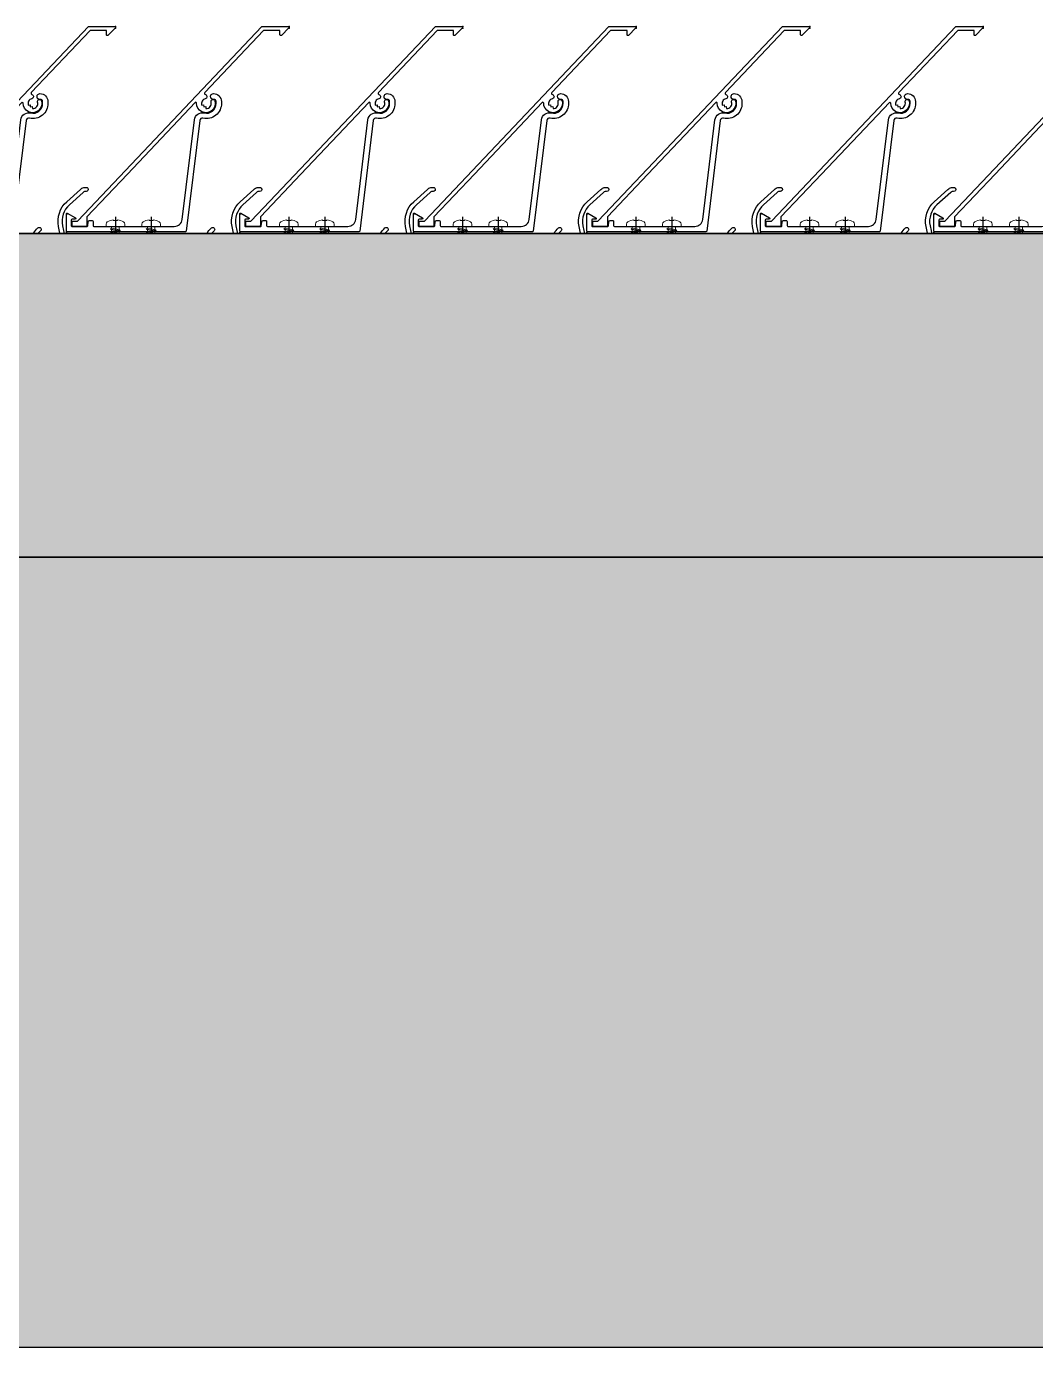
# Model space of a CAD drawing. Header units: millimetres. Extents: x 3774 to 718460, y -768339 to 192544.
# Drawn here: x 356105.9 to 356483.9, y -719149.4 to -718654.6 of the extents above; entities that cross this region are included whole.
import ezdxf

# ---------------------------------------------------------------- set-up
doc = ezdxf.new("R2010")
doc.units = ezdxf.units.MM
doc.linetypes.add('CENTER', pattern=[50.800000000000004, 31.75, -6.35, 6.35, -6.35])
doc.linetypes.add('XKITLINE00', pattern=[0])
for name, color, linetype in [('010 - ASPG_ACCESSORIES_MAIN_COLOR_1', 1, 'Continuous'), ('010 - ASPG_EXTR_DEF_SUB', 250, 'Continuous'), ('010 - ASPG_EXTR_MAIN_COLOR_2', 2, 'Continuous'), ('010 - ASPG_FLASHING_MAIN_COLOR_2', 2, 'Continuous'), ('010 - ASPG_FLASHING_MAIN_COLOR_4', 4, 'Continuous'), ('010 - ASPG_FLASHING_WIPEOUT_', 250, 'Continuous'), ('010 - ASPG_FRAMING_MAIN_COLOR_2', 2, 'Continuous'), ('010 - ASPG_FRAMING_SUB_COLOR_2', 2, 'Continuous'), ('010 - ASPG_FRAMING_WIPEOUT_', 250, 'Continuous'), ('BOLT & SCREW', 233, 'Continuous'), ('Center Line', 1, 'CENTER')]:
    doc.layers.add(name, color=color, linetype=linetype)
for name, color, linetype, lineweight in [('12-GRID', 1, 'CENTER', 13), ('Part', 2, 'Continuous', 0), ('SCREW', 8, 'Continuous', 5)]:
    doc.layers.add(name, color=color, linetype=linetype, lineweight=lineweight)

# ---------------------------------------------------------------- blocks, each defined once
blk = doc.blocks.new('*A3533235')
at = {"layer": 'Part', "linetype": 'XKITLINE00', "lineweight": 0}
blk.add_line((1818.400002, -42.416003), (1850.080007, -42.416003), dxfattribs=at)
blk = doc.blocks.new('*A3553237')
at = {"layer": 'Part', "linetype": 'XKITLINE00', "lineweight": 0}
for p, q in [((1849.920007, -40.01599), (1818.560007, -40.016001)), ((1818.560007, -40.080001), (1849.920007, -40.07999)), ((1818.560007, -40.952001), (1849.920007, -40.95199)), ((1822.799922, -41.01600000000001), (1845.680007, -41.015992))]:
    blk.add_line(p, q, dxfattribs=at)
blk = doc.blocks.new('W-1-PP19-SE-ENT3_20260407-084553_PP19_ENT3_LOPL')
at = {"lineweight": 0, "xscale": 125, "yscale": 125, "zscale": 125}
for name in ['*A3533235', '*A3553237']:
    blk.add_blockref(name, (-226234.9999999997, 11475.00000000093), dxfattribs=at)
blk = doc.blocks.new('PZG35-9D5')
at = {"layer": 'Center Line'}
blk.add_line((1.4210854715202e-14, 3.733653355866409), (1.4210854715202e-14, -10.53404386090006), dxfattribs=at)
at = {"layer": 'SCREW', "color": 8}
for p, q in [((-1.399999999999963, 2.842170943040401e-14), (-1.399999999999963, -1.090192378864657)), ((1.399999999999991, 0), (1.399999999999991, -0.5901923788647139)), ((-1.850000000000009, -1.399999999999977), (1.850000000000037, -0.8999999999999773)), ((-1.850000000000009, -1.399999999999977), (-1.399999999999963, -1.090192378864685)), ((-1.850000000000009, -1.399999999999977), (-1.399999999999963, -1.709807621135297)), ((-1.850000000000009, -2.699999999999989), (1.850000000000037, -2.199999999999989)), ((-1.850000000000009, -2.699999999999989), (-1.399999999999963, -2.390192378864697)), ((-1.850000000000009, -2.699999999999989), (-1.399999999999963, -3.009807621135309)), ((-1.850000000000009, -4), (-1.399999999999963, -3.690192378864708)), ((-1.850000000000009, -4), (-0.9911470940920566, -3.883938796498938)), ((-1.850000000000009, -4), (-1.399999999999963, -4.30980762113532)), ((-1.399999999999963, -1.090192378864685), (1.399999999999991, -0.5901923788646855)), ((-1.399999999999963, -1.709807621135297), (1.399999999999991, -1.209807621135297)), ((-1.399999999999963, -1.709807621135269), (-1.399999999999963, -2.390192378864697)), ((-1.399999999999963, -2.390192378864697), (1.399999999999991, -1.890192378864697)), ((-1.399999999999963, -3.009807621135309), (1.399999999999991, -2.509807621135309)), ((-1.399999999999963, -3.009807621135309), (-1.399999999999963, -3.690192378864708)), ((-1.399999999999963, -3.690192378864708), (-0.8446989986695002, -3.591031485769975)), ((-1.399999999999963, -4.30980762113532), (-1.184865735341859, -4.271390788160659)), ((-1.399999999999963, -4.309807621135349), (-1.399999999999963, -8.099999999999966)), ((0.5619885887190463, -3.339837273736322), (1.399999999999991, -3.190192378864708)), ((0.7141825614195483, -3.653488843051434), (1.850000000000037, -3.5)), ((0.7141825614195483, -3.932275020881832), (1.399999999999991, -3.80980762113532)), ((0.7141825614195483, -4.612659778611231), (1.399999999999991, -4.49019237886472)), ((0.7141825614195483, -4.953488843051389), (1.850000000000037, -4.800000000000011)), ((1.850000000000037, -0.8999999999999773), (1.399999999999991, -0.5901923788646855)), ((1.850000000000037, -0.8999999999999773), (1.399999999999991, -1.209807621135297)), ((1.399999999999991, -1.209807621135269), (1.399999999999991, -1.890192378864725)), ((1.850000000000037, -2.199999999999989), (1.399999999999991, -1.890192378864697)), ((1.850000000000037, -2.199999999999989), (1.399999999999991, -2.509807621135309)), ((1.399999999999991, -2.50980762113528), (1.399999999999991, -3.190192378864708)), ((1.850000000000037, -3.5), (1.399999999999991, -3.190192378864708)), ((1.850000000000037, -3.5), (1.399999999999991, -3.80980762113532)), ((1.399999999999991, -3.809807621135349), (1.399999999999991, -4.490192378864691)), ((1.850000000000037, -4.800000000000011), (1.399999999999991, -4.49019237886472)), ((1.850000000000037, -4.800000000000011), (1.399999999999991, -5.109807621135332)), ((1.4210854715202e-14, -9.5), (-1.399999999999963, -8.099999999999966)), ((1.4210854715202e-14, -9.5), (1.399999999999991, -8.099999999999966)), ((0.7141825614195483, -5.232275020881843), (1.399999999999991, -5.109807621135332)), ((1.399999999999991, -5.109807621135332), (1.399999999999991, -8.099999999999966))]:
    blk.add_line(p, q, dxfattribs=at)
blk.add_lwpolyline([(1.4210854715202e-14, -9.5), (0.7141825614195483, -5.232275020881843), (0.7141825614195483, -3.600899293750615, 0.4176573264866609), (0.4106596181599826, -3.300919979679151, 0.1081021898226624), (-0.8446989986694433, -3.591031485769975), (-1.399999999999991, -4.701675652739141)], format="xyb", dxfattribs=at)
blk = doc.blocks.new('*U8309')
at = {"layer": 'SCREW', "color": 6}
blk.add_lwpolyline([(3.026373332565058, 1.780836269555209, 0.09905967801670053), (0.7999999999999687, 2.546427498927414), (0.7999999999999687, 2.274284095813357), (-0.800000000000054, 2.274284095813357), (-0.800000000000054, 2.546427498927414, 0.09905967801670058), (-3.026373332565143, 1.780836269555209, 0.2665876613401604), (-3.500000000000043, 0.9556546004010897), (-3.500000000000043, 0.1999999999999886, 0.4142135623730938), (-3.300000000000054, 0), (3.299999999999997, 0, 0.4142135623731049), (3.499999999999986, 0.1999999999999886), (3.499999999999957, 0.9556546004010897, 0.2665876613401604)], format="xyb", close=True, dxfattribs=at)
at = {"layer": 'SCREW'}
blk.add_blockref('PZG35-9D5', (-1.4210854715202e-14, 0), dxfattribs=at)
blk = doc.blocks.new('*U8311')
blk.add_point((0, 0))
at = {"layer": '010 - ASPG_ACCESSORIES_MAIN_COLOR_1'}
blk.add_lwpolyline([(-39.69999999902211, -0.5999999995172398, 0.4142135623731156), (-39.99999999883585, -0.8999999995638059), (-39.99999999883585, -7.366962144914214, 0.5773502691897371), (-39.65044321701862, -7.568778847059366), (-36.64260295056738, -5.832201459393036, 0.7673269879794871), (-36.78520590183325, -5.299999999645297), (-37.89999999874271, -5.299999999645297, -0.4142135623735732), (-38.19999999902211, -4.999999999656938), (-38.19999999902211, -2.799999999587089, -0.4142135623730951), (-37.99999999883585, -2.59999999951724), (-32.18326623388566, -2.59999999951724, -0.3888787318530097), (-31.98402729420923, -2.782568851142787), (-31.8474567013327, -4.343577870872468, 0.3888787318530089), (-31.34935935237445, -4.799999999528882), (-30.29999999911524, -4.799999999528882, 0.4142135623732408), (-29.99999999883585, -4.499999999540523), (-29.99999999883585, -2.899999999505599, -0.4142135623731785), (-29.69999999902211, -2.59999999951724), (0.4107479506637901, -2.59999999951724, -0.3789692262628873), (3.38851808081381, -5.235465979035143), (7.952927200356498, -42.5207682372482, 0.4465929586642906), (11.6177961837966, -45.07649022702281, -0.4898018444424612), (16.07846395508386, -48.68238816667036), (16.06490363762714, -49.36225294566866, -0.1824796859550777), (15.80227640201338, -50.01801436272836, -0.2679491924113072), (15.32539491611533, -50.16829426406803, 1.122114645179816), (15.09990952932276, -52.3421093734276, 0.4050039718497206), (18.0645059288945, -49.40213623346681), (18.07806624681689, -48.72227145435209, 0.4898054953707174), (11.15966573380865, -43.12966807454978, -0.4465970485362636), (9.938031048281118, -42.27776159492242), (4.866356541635469, -0.8481197821154633, 0.3641755342157969), (4.570876519894227, -0.5999999995172398)], format="xyb", close=True, dxfattribs=at)
at = {"layer": '010 - ASPG_EXTR_DEF_SUB'}
for p in [(-39.99999999883585, -0.4999999995172402), (43.44495566345738, -76.89999999944341), (43.44495566345738, -77.49999999954052)]:
    blk.add_point(p, dxfattribs=at)
at = {"layer": '010 - ASPG_EXTR_MAIN_COLOR_2'}
blk.add_lwpolyline([(11.37409105408005, -48.15170148877115), (11.47245816211216, -47.43577758665815), (12.17779493960552, -47.55667202338264), (12.29266474000178, -46.78670596401826, -0.5355375090189683), (14.1918134491425, -49.16870282323253, 0.9915718169393263), (15.66379558271728, -49.57599316951273, 1.157025413028558), (8.792231505503878, -48.77291728999153, -0.6885576205791355), (8.274611146422103, -48.98797988444021), (-17.14292736421339, -22.16859813180672), (-32.34153279638849, -6.131750148785431), (-32.34153279638849, -2.899999981694054, 0.4143115081626392), (-32.64163311407901, -2.59999999951724), (-37.54163311352022, -2.59999999951724, 0.4141156188887998), (-37.84153278893791, -2.899999981635847), (-37.84153278893791, -4.299999988411218, 0.4142135623731781), (-37.54153279098682, -4.599999986478724), (-35.98884801496752, -4.599999986478724, -0.205894629290155), (-35.77110154624097, -4.693635078269653), (33.22969053988345, -77.49999999954052), (43.14495566324331, -77.49999999954052, 0.6681786376628355), (43.35708769806661, -76.98786796536915), (40.5215537941549, -74.1523340573247, 0.6681786381757795), (40.00942175951786, -74.36446609156592), (40.00942175951786, -75.99999999802712), (33.87471885257401, -75.99999999802712), (11.86384030175395, -52.7751643466243, -0.5583539238224016), (12.08261241135187, -51.95244935475676, 0.7662751832817146), (12.03674733010121, -50.39291741001107, -0.4385828234445206), (10.70630855322815, -48.05207626283555)], format="xyb", close=True, dxfattribs=at)
at = {"layer": 'SCREW', "rotation": 180}
for p in [(-21.64901723782532, -2.499999999924694), (-8.237076249206439, -2.499999999924694)]:
    blk.add_blockref('*U8309', p, dxfattribs=at)
blk = doc.blocks.new('*U5851')
blk.add_wipeout([(1390.0000000029759, 4.00000000147179), (60.00000000297587, 4.000000000000455), (60.00000000297587, 69.30000000000041), (1390.0000000029759, 69.30000000147197)]).dxf.layer = '010 - ASPG_FRAMING_WIPEOUT_'
at = {"layer": '010 - ASPG_FRAMING_MAIN_COLOR_2'}
blk.add_lwpolyline([(1360.00000000414, 69.30000000147163), (90.00000000181171, 69.3), (90.00000000181171, 6), (1360.00000000414, 6.000000001471605)], close=True, dxfattribs=at)
at = {"layer": '010 - ASPG_FRAMING_SUB_COLOR_2'}
for points in [[(1390.000000002976, 4.000000001471605), (60.00000000297587, 4), (60.00000000297587, 69.3), (1390.000000002976, 69.30000000147163)], [(60.00000000297587, 2.000000000715772), (60.00000000297587, 4), (1390.000000002976, 4.000000001471605), (1390.000000002976, 2.000000002187377)]]:
    blk.add_lwpolyline(points, close=True, dxfattribs=at)
at = {"color": 1, "rotation": 180}
for p in [(286.7703094601166, 69.3), (351.7703094601166, 69.3), (416.7703094601166, 69.3), (481.7703094601166, 69.3), (546.7703094601166, 69.3), (611.7703094601166, 69.3), (676.7703094601166, 69.3)]:
    blk.add_blockref('*U8311', p, dxfattribs=at)
blk = doc.blocks.new('W-1-PP19-SE-ENT3_20260407-085125_PP19_ENT3_ASPG_PL')
at = {"xscale": -1}
blk.add_blockref('*U5851', (2526, 6521), dxfattribs=at)
blk = doc.blocks.new('*U8308')
at = {"layer": '12-GRID', "color": 8, "linetype": 'CENTER'}
for p, q in [((5.684341886080801e-14, -6.200000000000029), (5.684341886080801e-14, 2.200000000000029)), ((-4.199999999999973, -2), (4.200000000000085, -2))]:
    blk.add_line(p, q, dxfattribs=at)
at = {"layer": 'BOLT & SCREW'}
for p, q in [((-0.553537628269381, -1.771128018217196), (-1.767499999999847, -1.558125000000442)), ((-0.553537628269381, -2.228871981782805), (-1.767500000000483, -2.441875000000354)), ((-0.4577439635652332, -1.771128018217196), (-0.8837500000000146, -1.558125000000442)), ((-0.4577439635652332, -2.228871981782805), (-0.8837500000000146, -2.441875000000354)), ((-0.2288719817826677, -1.446462371730204), (-0.4418749999998197, -0.2325000000002947)), ((-0.2288719817826677, -1.542256036434869), (-0.4418749999998197, -1.116250000000048)), ((-0.2288719817826677, -2.457743963565131), (-0.4418749999998197, -2.883750000000271)), ((-0.2288719817821107, -2.553537628269438), (-0.4418749999998197, -3.767500000000023)), ((0.2288719817822642, -1.446462371730562), (0.4418749999996946, -0.2324999999999764)), ((0.2288719817822642, -1.542256036434869), (0.4418749999996946, -1.116250000000048)), ((0.4418749999996946, -2.883750000000271), (0.2288719817829008, -2.457743963565131)), ((0.2288719817829008, -2.553537628269438), (0.4418749999999732, -3.767500000000023)), ((0.4577439635647103, -1.771128018217196), (0.8837499999994917, -1.558125000000442)), ((0.4577439635647103, -2.228871981782805), (0.8837500000001283, -2.441874999999877)), ((0.5535376282692559, -1.771128018217196), (1.767500000000001, -1.558125000000124)), ((0.5535376282692559, -2.228871981782805), (1.767500000000001, -2.441874999999877))]:
    blk.add_line(p, q, dxfattribs=at)
for points in [[(-1.767500000000006, -1.558125000000442), (-0.8837500000001342, -1.558125000000442, 0.4142135623730394), (-0.4418749999998197, -1.116250000000048), (-0.4418749999998197, -0.2325000000002947), (0.4418749999996946, -0.2324999999999764), (0.4418749999996946, -1.116250000000048, 0.4142135623731505), (0.8837500000000089, -1.558125000000442), (1.76750000000012, -1.558125000000124), (1.76750000000012, -2.441874999999877), (0.8837500000000089, -2.441874999999877, 0.414213562373095), (0.4418749999996946, -2.883750000000271), (0.4418749999999732, -3.767500000000023), (-0.4418749999998197, -3.767500000000023), (-0.4418749999998197, -2.883750000000271, 0.4142135623730397), (-0.8837500000001342, -2.441875000000354), (-1.767500000000483, -2.441875000000354)], [(0.2288719817829008, -2.457743963565131, -0.414213562373095), (0.4577439635645909, -2.228871981782805), (0.5535376282692559, -2.228871981782805), (0.5535376282692559, -1.771128018217196), (0.4577439635645909, -1.771128018217196, -0.4142135623730951), (0.228871981782105, -1.542256036434869), (0.228871981782105, -1.446462371730562), (-0.2288719817826677, -1.446462371730204), (-0.2288719817826677, -1.542256036434869, -0.4142135623730951), (-0.4577439635649944, -1.771128018217196), (-0.553537628269381, -1.771128018217196), (-0.553537628269381, -2.228871981782805), (-0.4577439635649944, -2.228871981782805, -0.4142135623730951), (-0.2288719817826677, -2.457743963565131), (-0.2288719817822698, -2.553537628269438), (0.2288719817829008, -2.553537628269438)]]:
    blk.add_lwpolyline(points, format="xyb", close=True, dxfattribs=at)
blk.add_circle((5.684341886080801e-14, -2), 3.5, dxfattribs=at)
blk = doc.blocks.new('*U7004')
at = {"layer": '010 - ASPG_EXTR_DEF_SUB', "color": 152, "true_color": 0x2776bb}
for p in [(650, -1.251976300409297e-10), (715, -1.377173930450226e-10), (780, -1.502371560491156e-10), (845, -1.627569190532085e-10), (910, -1.752766820573015e-10), (975, -1.877964450613945e-10)]:
    blk.add_point(p, dxfattribs=at)
at = {"layer": '010 - ASPG_EXTR_MAIN_COLOR_2', "color": 2}
for points in [[(633.9636769010685, 67.20642238192168, -0.09885145914925667), (634.8173400671221, 66.03380806529104, -0.2058282691334744), (634.7936664214358, 61.20460651110999, -0.1151163694662807), (631.3683241284452, 57.18072180566752, 0.822373071447778)], [(632.4550462905318, 56.10392398626219, 0.109184526549196), (636.1486009340733, 60.55948756880035, 0.2083234795678962), (636.1894268463366, 66.64026457496594, 0.1005277992320483), (634.9723091390915, 68.31671042170284, 0.1451157280627245), (631.2923091310076, 70.06714037136781)], [(1016.352110221051, 67.62217621306037, -0.04582868044492008), (997.7838222887367, 45.76076047348171, -0.5604921351226578), (997.2875053561293, 45.88571992113567, 0.3178599151680848), (994.2119114198722, 48.23749049507161, 0.9532878111822051), (994.0820726789534, 46.7159340954836, -2.423003988231831), (992.2580695222132, 44.8917371752773, 0.9523147976297285), (990.7363446820527, 44.76348824826847, 0.3008214087947553), (992.8898747372441, 41.75529025423886, -0.5604921351218277), (992.9835184067488, 41.2521240548681, -0.01942473842078824), (983.6239250916988, 33.4605261703705, -0.5525007933269362), (983.1474985848181, 33.63667257967019, 0.3444609008774969), (979.9894988052547, 36.2976786597733, 0.9520149233436535), (979.8615776561201, 34.77593409548128, -2.42318646531747), (978.0375749985687, 32.95193143758071, 0.9520149233867892), (976.5158304339275, 32.82401028873711, 0.2853998218446234), (978.4930240777321, 29.88851448257766, -0.5533776808031501), (978.5629085102119, 29.38496566236564, 0.03067395406819984), (963.4630128806457, 15.0572996453716, 0.4171002255848137), (964.114368729759, 5.272964204997621, 0.9355530918984264), (965.0966641549021, 6.406584819532796, -0.4344100119147308), (964.803354519885, 14.29476617467436, -0.01499848524836865), (971.9205648060888, 21.45455419171914, -0.7383485292466446), (974.917139344383, 19.76412730295989, 0.004917316774645771), (971.8066999851726, 4.8038641062317, 0.2636109069979271), (974.8802099335007, -4.460317215196923), (979.9957336951047, -9.084236265056902, 0.1258843890439943), (981.2677612504922, -9.753782964382921, 0.04427494949630078), (982.0895440597087, -9.866966023181234, 1.107654826573523), (982.1254592109472, -8.331805701729976, -0.2155958426847688), (981.0232266592793, -7.99102541706678), (975.8860520706512, -3.347536196421501, -0.2636109069978752), (973.2782254475169, 4.512981288412917, -0.004854851929905817), (976.34138361644, 19.2550769998211, 0.2339601468136614), (975.8154424866661, 21.95487343803826, -0.2408104543272742), (975.7103134100325, 24.90310810668008, -0.1041570884704408), (975.7846048693173, 25.00194829800013), (977.99301963998, 26.93374890844417, -0.2290212912668875), (980.7006792640314, 26.88725557008139, -0.3817208427142056), (985.2736195935868, 9.069098417401179, 0.9773819303748196), (986.6203112956136, 8.407760736228298, 0.3611050424324235), (982.4081621826626, 27.50327562539452, -0.4961260631527202), (982.4429225292988, 30.68812541726358, 0.003188108562510474), (984.0558096300811, 31.90200527401022, -0.00282652430436861), (985.561955856625, 33.06505110445279, 0.07704788012868193), (1018.74152756203, 68.43644483811069, -0.2476739044870795)], [(1021.292309131008, 70.0671403712927), (1005.758774927817, 70.0671403712927, 0.4336592857269459), (1005.459426756948, 69.74737493494605), (1005.841377865057, 63.96271307485723, 0.0820690263538202), (1005.86365129333, 63.86745857015332, 0.7206537881255028), (1007.329086504877, 63.97254170022053, 0.07922428198988747), (1007.337783531286, 64.06661670508176), (1007.068773226347, 68.14078645616384, -0.4336592857264138), (1007.467904121149, 68.56714037123449), (1015.861192987766, 68.5671403712927, -0.6073848710044985)]]:
    blk.add_lwpolyline(points, format="xyb", dxfattribs=at)
for points in [[(680.7587749278173, 70.0671403713553, 0.4336592857269459), (680.4594267569482, 69.74737493500865), (680.8413778650574, 63.96271307491983, 0.0820690263538202), (680.8636512933299, 63.86745857021592, 0.7206537881255028), (682.3290865048766, 63.97254170028313, 0.07922428198988747), (682.3377835312858, 64.06661670514436), (682.0687732263468, 68.14078645622644, -0.4336592857264138), (682.4679041211493, 68.56714037129709), (690.8611929877661, 68.5671403713553, -0.6073848710044985), (691.3521102210507, 67.62217621312297, -0.04582868044492008), (672.7838222887367, 45.76076047354431, -0.5604921351226578), (672.2875053561293, 45.88571992119827, 0.3178599151680848), (669.2119114198722, 48.23749049513421, 0.9532878111822051), (669.0820726789534, 46.7159340955462, -2.423003988231831), (667.2580695222132, 44.8917371753399, 0.9523147976297285), (665.7363446820527, 44.76348824833107, 0.3008214087947553), (667.8898747372441, 41.75529025430146, -0.5604921351218277), (667.9835184067488, 41.2521240549307, -0.01942473842078824), (658.6239250916988, 33.4605261704331, -0.5525007933269362), (658.1474985848181, 33.63667257973279, 0.3444609008774969), (654.9894988052547, 36.2976786598359, 0.9520149233436535), (654.8615776561201, 34.77593409554387, -2.42318646531747), (653.0375749985687, 32.95193143764331, 0.9520149233867892), (651.5158304339275, 32.82401028879971, 0.2853998218446234), (653.4930240777321, 29.88851448264026, -0.5533776808031501), (653.5629085102119, 29.38496566242824, 0.03067395406819984), (638.4630128806457, 15.0572996454342, 0.4171002255848137), (639.114368729759, 5.272964205060219, 0.9355530918984264), (640.0966641549021, 6.406584819595395, -0.4344100119147308), (639.803354519885, 14.29476617473696, -0.01499848524836865), (646.9205648060888, 21.45455419178174, -0.7383485292466446), (649.917139344383, 19.76412730302249, 0.004917316774645771), (646.8066999851726, 4.803864106294299, 0.2636109069979271), (649.8802099335007, -4.460317215134324), (654.9957336951047, -9.084236264994303, 0.1258843890439943), (656.2677612504922, -9.753782964320322, 0.04427494949630078), (657.0895440597087, -9.866966023118636, 1.107654826573523), (657.1254592109472, -8.331805701667378, -0.2155958426847688), (656.0232266592793, -7.991025417004181), (650.8860520706512, -3.347536196358902, -0.2636109069978752), (648.2782254475169, 4.512981288475515, -0.004854851929905817), (651.34138361644, 19.2550769998837, 0.2339601468136614), (650.8154424866661, 21.95487343810086, -0.2408104543272742), (650.7103134100325, 24.90310810674268, -0.1041570884704408), (650.7846048693173, 25.00194829806273), (652.99301963998, 26.93374890850677, -0.2290212912668875), (655.7006792640314, 26.88725557014399, -0.3817208427142056), (660.2736195935868, 9.069098417463778, 0.9773819303748196), (661.6203112956136, 8.407760736290896, 0.3611050424324235), (657.4081621826626, 27.50327562545712, -0.4961260631527202), (657.4429225292988, 30.68812541732618, 0.003188108562510474), (659.0558096300811, 31.90200527407282, -0.00282652430436861), (660.561955856625, 33.06505110451539, 0.07704788012868193), (693.7415275620297, 68.43644483817329, -0.2476739044870795), (693.9891886156984, 68.56714037129709), (695.9840893819928, 68.56714037129709, -0.04413111325910057), (696.4728248161264, 68.50458020221262, -0.1258462906385483), (698.9636769010685, 67.20642238190916, -0.09885145914925667), (699.8173400671221, 66.03380806527852, -0.2058282691334744), (699.7936664214358, 61.20460651109747, -0.1151163694662807), (696.3683241284452, 57.180721805655, 0.822373071447778), (697.4550462905318, 56.10392398624967, 0.109184526549196), (701.1486009340733, 60.55948756878783, 0.2083234795678962), (701.1894268463366, 66.64026457495342, 0.1005277992320483), (699.9723091390915, 68.31671042169032, 0.1451157280627245), (696.2923091310076, 70.0671403713553)], [(745.7587749278173, 70.06714037134277, 0.4336592857269459), (745.4594267569482, 69.74737493499613), (745.8413778650574, 63.96271307490731, 0.0820690263538202), (745.8636512933299, 63.8674585702034, 0.7206537881255028), (747.3290865048766, 63.97254170027061, 0.07922428198988747), (747.3377835312858, 64.06661670513184), (747.0687732263468, 68.14078645621392, -0.4336592857264138), (747.4679041211493, 68.56714037128457), (755.8611929877661, 68.56714037134277, -0.6073848710044985), (756.3521102210507, 67.62217621311045, -0.04582868044492008), (737.7838222887367, 45.76076047353179, -0.5604921351226578), (737.2875053561293, 45.88571992118575, 0.3178599151680848), (734.2119114198722, 48.23749049512169, 0.9532878111822051), (734.0820726789534, 46.71593409553368, -2.423003988231831), (732.2580695222132, 44.89173717532738, 0.9523147976297285), (730.7363446820527, 44.76348824831855, 0.3008214087947553), (732.8898747372441, 41.75529025428894, -0.5604921351218277), (732.9835184067488, 41.25212405491818, -0.01942473842078824), (723.6239250916988, 33.46052617042058, -0.5525007933269362), (723.1474985848181, 33.63667257972027, 0.3444609008774969), (719.9894988052547, 36.29767865982338, 0.9520149233436535), (719.8615776561201, 34.77593409553135, -2.42318646531747), (718.0375749985687, 32.95193143763079, 0.9520149233867892), (716.5158304339275, 32.82401028878719, 0.2853998218446234), (718.4930240777321, 29.88851448262774, -0.5533776808031501), (718.5629085102119, 29.38496566241572, 0.03067395406819984), (703.4630128806457, 15.05729964542168, 0.4171002255848137), (704.114368729759, 5.2729642050477, 0.9355530918984264), (705.0966641549021, 6.406584819582875, -0.4344100119147308), (704.803354519885, 14.29476617472444, -0.01499848524836865), (711.9205648060888, 21.45455419176922, -0.7383485292466446), (714.917139344383, 19.76412730300997, 0.004917316774645771), (711.8066999851726, 4.803864106281779, 0.2636109069979271), (714.8802099335007, -4.460317215146844), (719.9957336951047, -9.084236265006822, 0.1258843890439943), (721.2677612504922, -9.753782964332842, 0.04427494949630078), (722.0895440597087, -9.866966023131155, 1.107654826573523), (722.1254592109472, -8.331805701679897, -0.2155958426847688), (721.0232266592793, -7.991025417016701), (715.8860520706512, -3.347536196371422, -0.2636109069978752), (713.2782254475169, 4.512981288462996, -0.004854851929905817), (716.34138361644, 19.25507699987118, 0.2339601468136614), (715.8154424866661, 21.95487343808834, -0.2408104543272742), (715.7103134100325, 24.90310810673016, -0.1041570884704408), (715.7846048693173, 25.00194829805021), (717.99301963998, 26.93374890849425, -0.2290212912668875), (720.7006792640314, 26.88725557013147, -0.3817208427142056), (725.2736195935868, 9.069098417451258, 0.9773819303748196), (726.6203112956136, 8.407760736278377, 0.3611050424324235), (722.4081621826626, 27.5032756254446, -0.4961260631527202), (722.4429225292988, 30.68812541731366, 0.003188108562510474), (724.0558096300811, 31.9020052740603, -0.00282652430436861), (725.561955856625, 33.06505110450287, 0.07704788012868193), (758.7415275620297, 68.43644483816077, -0.2476739044870795), (758.9891886156984, 68.56714037128457), (760.9840893819928, 68.56714037128457, -0.04413111325910057), (761.4728248161264, 68.5045802022001, -0.1258462906385483), (763.9636769010685, 67.20642238189664, -0.09885145914925667), (764.8173400671221, 66.033808065266, -0.2058282691334744), (764.7936664214358, 61.20460651108495, -0.1151163694662807), (761.3683241284452, 57.18072180564248, 0.822373071447778), (762.4550462905318, 56.10392398623715, 0.109184526549196), (766.1486009340733, 60.55948756877531, 0.2083234795678962), (766.1894268463366, 66.6402645749409, 0.1005277992320483), (764.9723091390915, 68.3167104216778, 0.1451157280627245), (761.2923091310076, 70.06714037134277)], [(810.7587749278173, 70.06714037133025, 0.4336592857269459), (810.4594267569482, 69.74737493498361), (810.8413778650574, 63.96271307489479, 0.0820690263538202), (810.8636512933299, 63.86745857019088, 0.7206537881255028), (812.3290865048766, 63.97254170025809, 0.07922428198988747), (812.3377835312858, 64.06661670511932), (812.0687732263468, 68.1407864562014, -0.4336592857264138), (812.4679041211493, 68.56714037127205), (820.8611929877661, 68.56714037133025, -0.6073848710044985), (821.3521102210507, 67.62217621309793, -0.04582868044492008), (802.7838222887367, 45.76076047351927, -0.5604921351226578), (802.2875053561293, 45.88571992117323, 0.3178599151680848), (799.2119114198722, 48.23749049510917, 0.9532878111822051), (799.0820726789534, 46.71593409552116, -2.423003988231831), (797.2580695222132, 44.89173717531486, 0.9523147976297285), (795.7363446820527, 44.76348824830603, 0.3008214087947553), (797.8898747372441, 41.75529025427642, -0.5604921351218277), (797.9835184067488, 41.25212405490566, -0.01942473842078824), (788.6239250916988, 33.46052617040806, -0.5525007933269362), (788.1474985848181, 33.63667257970775, 0.3444609008774969), (784.9894988052547, 36.29767865981086, 0.9520149233436535), (784.8615776561201, 34.77593409551883, -2.42318646531747), (783.0375749985687, 32.95193143761827, 0.9520149233867892), (781.5158304339275, 32.82401028877467, 0.2853998218446234), (783.4930240777321, 29.88851448261522, -0.5533776808031501), (783.5629085102119, 29.3849656624032, 0.03067395406819984), (768.4630128806457, 15.05729964540916, 0.4171002255848137), (769.114368729759, 5.27296420503518, 0.9355530918984264), (770.0966641549021, 6.406584819570355, -0.4344100119147308), (769.803354519885, 14.29476617471192, -0.01499848524836865), (776.9205648060888, 21.4545541917567, -0.7383485292466446), (779.917139344383, 19.76412730299745, 0.004917316774645771), (776.8066999851726, 4.803864106269259, 0.2636109069979271), (779.8802099335007, -4.460317215159364), (784.9957336951047, -9.084236265019342, 0.1258843890439943), (786.2677612504922, -9.753782964345362, 0.04427494949630078), (787.0895440597087, -9.866966023143675, 1.107654826573523), (787.1254592109472, -8.331805701692417, -0.2155958426847688), (786.0232266592793, -7.991025417029221), (780.8860520706512, -3.347536196383942, -0.2636109069978752), (778.2782254475169, 4.512981288450476, -0.004854851929905817), (781.34138361644, 19.25507699985866, 0.2339601468136614), (780.8154424866661, 21.95487343807582, -0.2408104543272742), (780.7103134100325, 24.90310810671764, -0.1041570884704408), (780.7846048693173, 25.00194829803769), (782.99301963998, 26.93374890848173, -0.2290212912668875), (785.7006792640314, 26.88725557011895, -0.3817208427142056), (790.2736195935868, 9.069098417438738, 0.9773819303748196), (791.6203112956136, 8.407760736265857, 0.3611050424324235), (787.4081621826626, 27.50327562543208, -0.4961260631527202), (787.4429225292988, 30.68812541730114, 0.003188108562510474), (789.0558096300811, 31.90200527404778, -0.00282652430436861), (790.561955856625, 33.06505110449035, 0.07704788012868193), (823.7415275620297, 68.43644483814825, -0.2476739044870795), (823.9891886156984, 68.56714037127205), (825.9840893819928, 68.56714037127205, -0.04413111325910057), (826.4728248161264, 68.50458020218758, -0.1258462906385483), (828.9636769010685, 67.20642238188412, -0.09885145914925667), (829.8173400671221, 66.03380806525348, -0.2058282691334744), (829.7936664214358, 61.20460651107243, -0.1151163694662807), (826.3683241284452, 57.18072180562996, 0.822373071447778), (827.4550462905318, 56.10392398622463, 0.109184526549196), (831.1486009340733, 60.55948756876279, 0.2083234795678962), (831.1894268463366, 66.64026457492838, 0.1005277992320483), (829.9723091390915, 68.31671042166528, 0.1451157280627245), (826.2923091310076, 70.06714037133025)], [(875.7587749278173, 70.06714037131773, 0.4336592857269459), (875.4594267569482, 69.74737493497109), (875.8413778650574, 63.96271307488227, 0.0820690263538202), (875.8636512933299, 63.86745857017836, 0.7206537881255028), (877.3290865048766, 63.97254170024557, 0.07922428198988747), (877.3377835312858, 64.0666167051068), (877.0687732263468, 68.14078645618888, -0.4336592857264138), (877.4679041211493, 68.56714037125953), (885.8611929877661, 68.56714037131773, -0.6073848710044985), (886.3521102210507, 67.62217621308541, -0.04582868044492008), (867.7838222887367, 45.76076047350675, -0.5604921351226578), (867.2875053561293, 45.88571992116071, 0.3178599151680848), (864.2119114198722, 48.23749049509665, 0.9532878111822051), (864.0820726789534, 46.71593409550864, -2.423003988231831), (862.2580695222132, 44.89173717530234, 0.9523147976297285), (860.7363446820527, 44.76348824829351, 0.3008214087947553), (862.8898747372441, 41.7552902542639, -0.5604921351218277), (862.9835184067488, 41.25212405489314, -0.01942473842078824), (853.6239250916988, 33.46052617039554, -0.5525007933269362), (853.1474985848181, 33.63667257969523, 0.3444609008774969), (849.9894988052547, 36.29767865979834, 0.9520149233436535), (849.8615776561201, 34.77593409550632, -2.42318646531747), (848.0375749985687, 32.95193143760575, 0.9520149233867892), (846.5158304339275, 32.82401028876215, 0.2853998218446234), (848.4930240777321, 29.8885144826027, -0.5533776808031501), (848.5629085102119, 29.38496566239068, 0.03067395406819984), (833.4630128806457, 15.05729964539664, 0.4171002255848137), (834.114368729759, 5.27296420502266, 0.9355530918984264), (835.0966641549021, 6.406584819557835, -0.4344100119147308), (834.803354519885, 14.2947661746994, -0.01499848524836865), (841.9205648060888, 21.45455419174418, -0.7383485292466446), (844.917139344383, 19.76412730298493, 0.004917316774645771), (841.8066999851726, 4.803864106256739, 0.2636109069979271), (844.8802099335007, -4.460317215171884), (849.9957336951047, -9.084236265031862, 0.1258843890439943), (851.2677612504922, -9.753782964357882, 0.04427494949630078), (852.0895440597087, -9.866966023156195, 1.107654826573523), (852.1254592109472, -8.331805701704937, -0.2155958426847688), (851.0232266592793, -7.99102541704174), (845.8860520706512, -3.347536196396462, -0.2636109069978752), (843.2782254475169, 4.512981288437956, -0.004854851929905817), (846.34138361644, 19.25507699984614, 0.2339601468136614), (845.8154424866661, 21.9548734380633, -0.2408104543272742), (845.7103134100325, 24.90310810670512, -0.1041570884704408), (845.7846048693173, 25.00194829802517), (847.99301963998, 26.93374890846921, -0.2290212912668875), (850.7006792640314, 26.88725557010643, -0.3817208427142056), (855.2736195935868, 9.069098417426218, 0.9773819303748196), (856.6203112956136, 8.407760736253337, 0.3611050424324235), (852.4081621826626, 27.50327562541956, -0.4961260631527202), (852.4429225292988, 30.68812541728862, 0.003188108562510474), (854.0558096300811, 31.90200527403526, -0.00282652430436861), (855.561955856625, 33.06505110447783, 0.07704788012868193), (888.7415275620297, 68.43644483813573, -0.2476739044870795), (888.9891886156984, 68.56714037125953), (890.9840893819928, 68.56714037125953, -0.04413111325910057), (891.4728248161264, 68.50458020217506, -0.1258462906385483), (893.9636769010685, 67.2064223818716, -0.09885145914925667), (894.8173400671221, 66.03380806524096, -0.2058282691334744), (894.7936664214358, 61.20460651105991, -0.1151163694662807), (891.3683241284452, 57.18072180561744, 0.822373071447778), (892.4550462905318, 56.10392398621211, 0.109184526549196), (896.1486009340733, 60.55948756875027, 0.2083234795678962), (896.1894268463366, 66.64026457491586, 0.1005277992320483), (894.9723091390915, 68.31671042165276, 0.1451157280627245), (891.2923091310076, 70.06714037131773)], [(940.7587749278173, 70.06714037130521, 0.4336592857269459), (940.4594267569482, 69.74737493495857), (940.8413778650574, 63.96271307486975, 0.0820690263538202), (940.8636512933299, 63.86745857016584, 0.7206537881255028), (942.3290865048766, 63.97254170023305, 0.07922428198988747), (942.3377835312858, 64.06661670509428), (942.0687732263468, 68.14078645617636, -0.4336592857264138), (942.4679041211493, 68.567140371247), (950.8611929877661, 68.56714037130521, -0.6073848710044985), (951.3521102210507, 67.62217621307289, -0.04582868044492008), (932.7838222887367, 45.76076047349423, -0.5604921351226578), (932.2875053561293, 45.88571992114819, 0.3178599151680848), (929.2119114198722, 48.23749049508413, 0.9532878111822051), (929.0820726789534, 46.71593409549612, -2.423003988231831), (927.2580695222132, 44.89173717528982, 0.9523147976297285), (925.7363446820527, 44.76348824828099, 0.3008214087947553), (927.8898747372441, 41.75529025425138, -0.5604921351218277), (927.9835184067488, 41.25212405488062, -0.01942473842078824), (918.6239250916988, 33.46052617038302, -0.5525007933269362), (918.1474985848181, 33.63667257968271, 0.3444609008774969), (914.9894988052547, 36.29767865978582, 0.9520149233436535), (914.8615776561201, 34.7759340954938, -2.42318646531747), (913.0375749985687, 32.95193143759323, 0.9520149233867892), (911.5158304339275, 32.82401028874963, 0.2853998218446234), (913.4930240777321, 29.88851448259018, -0.5533776808031501), (913.5629085102119, 29.38496566237816, 0.03067395406819984), (898.4630128806457, 15.05729964538412, 0.4171002255848137), (899.114368729759, 5.27296420501014, 0.9355530918984264), (900.0966641549021, 6.406584819545316, -0.4344100119147308), (899.803354519885, 14.29476617468688, -0.01499848524836865), (906.9205648060888, 21.45455419173166, -0.7383485292466446), (909.917139344383, 19.76412730297241, 0.004917316774645771), (906.8066999851726, 4.80386410624422, 0.2636109069979271), (909.8802099335007, -4.460317215184403), (914.9957336951047, -9.084236265044382, 0.1258843890439943), (916.2677612504922, -9.753782964370401, 0.04427494949630078), (917.0895440597087, -9.866966023168715, 1.107654826573523), (917.1254592109472, -8.331805701717457, -0.2155958426847688), (916.0232266592793, -7.99102541705426), (910.8860520706512, -3.347536196408981, -0.2636109069978752), (908.2782254475169, 4.512981288425436, -0.004854851929905817), (911.34138361644, 19.25507699983362, 0.2339601468136614), (910.8154424866661, 21.95487343805078, -0.2408104543272742), (910.7103134100325, 24.9031081066926, -0.1041570884704408), (910.7846048693173, 25.00194829801265), (912.99301963998, 26.93374890845669, -0.2290212912668875), (915.7006792640314, 26.88725557009391, -0.3817208427142056), (920.2736195935868, 9.069098417413699, 0.9773819303748196), (921.6203112956136, 8.407760736240817, 0.3611050424324235), (917.4081621826626, 27.50327562540704, -0.4961260631527202), (917.4429225292988, 30.6881254172761, 0.003188108562510474), (919.0558096300811, 31.90200527402274, -0.00282652430436861), (920.561955856625, 33.06505110446531, 0.07704788012868193), (953.7415275620297, 68.43644483812321, -0.2476739044870795), (953.9891886156984, 68.567140371247), (955.9840893819928, 68.567140371247, -0.04413111325910057), (956.4728248161264, 68.50458020216254, -0.1258462906385483), (958.9636769010685, 67.20642238185908, -0.09885145914925667), (959.8173400671221, 66.03380806522844, -0.2058282691334744), (959.7936664214358, 61.20460651104739, -0.1151163694662807), (956.3683241284452, 57.18072180560492, 0.822373071447778), (957.4550462905318, 56.10392398619959, 0.109184526549196), (961.1486009340733, 60.55948756873775, 0.2083234795678962), (961.1894268463366, 66.64026457490334, 0.1005277992320483), (959.9723091390915, 68.31671042164024, 0.1451157280627245), (956.2923091310076, 70.06714037130521)]]:
    blk.add_lwpolyline(points, format="xyb", close=True, dxfattribs=at)
at = {"rotation": 179.999999999989}
for p in [(669.0868637450039, 42.88714037130407), (734.0868637450039, 42.88714037129155), (799.0868637450039, 42.88714037127903), (864.0868637450039, 42.88714037126651), (929.0868637450039, 42.88714037125399), (994.0868637450039, 42.88714037124147), (654.8663687226363, 30.94714037130174), (719.8663687226363, 30.94714037128922), (784.8663687226363, 30.9471403712767), (849.8663687226363, 30.94714037126418), (914.8663687226363, 30.94714037125166), (979.8663687226363, 30.94714037123914)]:
    blk.add_blockref('*U8308', p, dxfattribs=at)
blk = doc.blocks.new('*U8220')
blk.add_wipeout([(0, -52.000000000100044), (4304.000000005108, -52.000000000100044), (4008.0000000050495, -347.99999999998), (0, -347.99999999998)]).dxf.layer = '010 - ASPG_FLASHING_WIPEOUT_'
at = {"layer": '010 - ASPG_FLASHING_WIPEOUT_'}
h = blk.add_hatch(dxfattribs=at)
h.set_pattern_fill('DOTS', color=256, scale=0.5)
h.set_pattern_definition([(0, (0, 0), (19.84375, 39.6875), [0, -39.6875])])
h.paths.add_polyline_path([(0, -52), (4304.000000005285, -52), (4008.000000005227, -348), (8.236562542937954e-17, -348)])
at = {"layer": '010 - ASPG_FLASHING_MAIN_COLOR_2'}
blk.add_lwpolyline([(0, -52), (4304.000000005285, -52), (4008.000000005227, -348), (8.236562542937954e-17, -348)], close=True, dxfattribs=at)
blk.add_wipeout([(0, 69.29999999994834), (4425.300000004873, 69.29999999994834), (4304.000000005106, -51.99999999999636), (0, -51.99999999999636)]).dxf.layer = '010 - ASPG_FLASHING_WIPEOUT_'
at = {"layer": '010 - ASPG_FLASHING_WIPEOUT_'}
h = blk.add_hatch(dxfattribs=at)
h.set_pattern_fill('DOTS', color=256, scale=0.1)
h.set_pattern_definition([(0, (0, 0), (3.96875, 7.9375), [0, -7.9375])])
h.paths.add_polyline_path([(-2.8421709430404e-14, 69.29999999999998), (4425.300000005052, 69.29999999999998), (4304.000000005285, -52.00000000000001), (3.155443620884047e-30, -52.00000000000001)])
at = {"layer": '010 - ASPG_FLASHING_MAIN_COLOR_4'}
blk.add_lwpolyline([(-2.8421709430404e-14, 69.29999999999998), (4425.300000005052, 69.29999999999998), (4304.000000005285, -52.00000000000001), (3.155443620884047e-30, -52.00000000000001)], close=True, dxfattribs=at)

msp = doc.modelspace()

# ---------------------------------------------------------------- block references
at = {"color": 6}
msp.add_blockref('W-1-PP19-SE-ENT3_20260407-084553_PP19_ENT3_LOPL', (354246.6451711061, -725322.3816165421), dxfattribs=at)

# ---------------------------------------------------------------- next in the draw order: block references
msp.add_blockref('W-1-PP19-SE-ENT3_20260407-085125_PP19_ENT3_ASPG_PL', (354246.6451711061, -725322.3816165421), dxfattribs=at)

# ---------------------------------------------------------------- next in the draw order: block references
at = {"color": 1, "yscale": -1}
msp.add_blockref('*U7004', (355471.1078995017, -718724.7146543971), dxfattribs=at)

# ---------------------------------------------------------------- next in the draw order: block references
at = {"color": 6}
msp.add_blockref('*U8220', (355263.6451711061, -718801.3816165407), dxfattribs=at)

doc.saveas('drawing.dxf')
